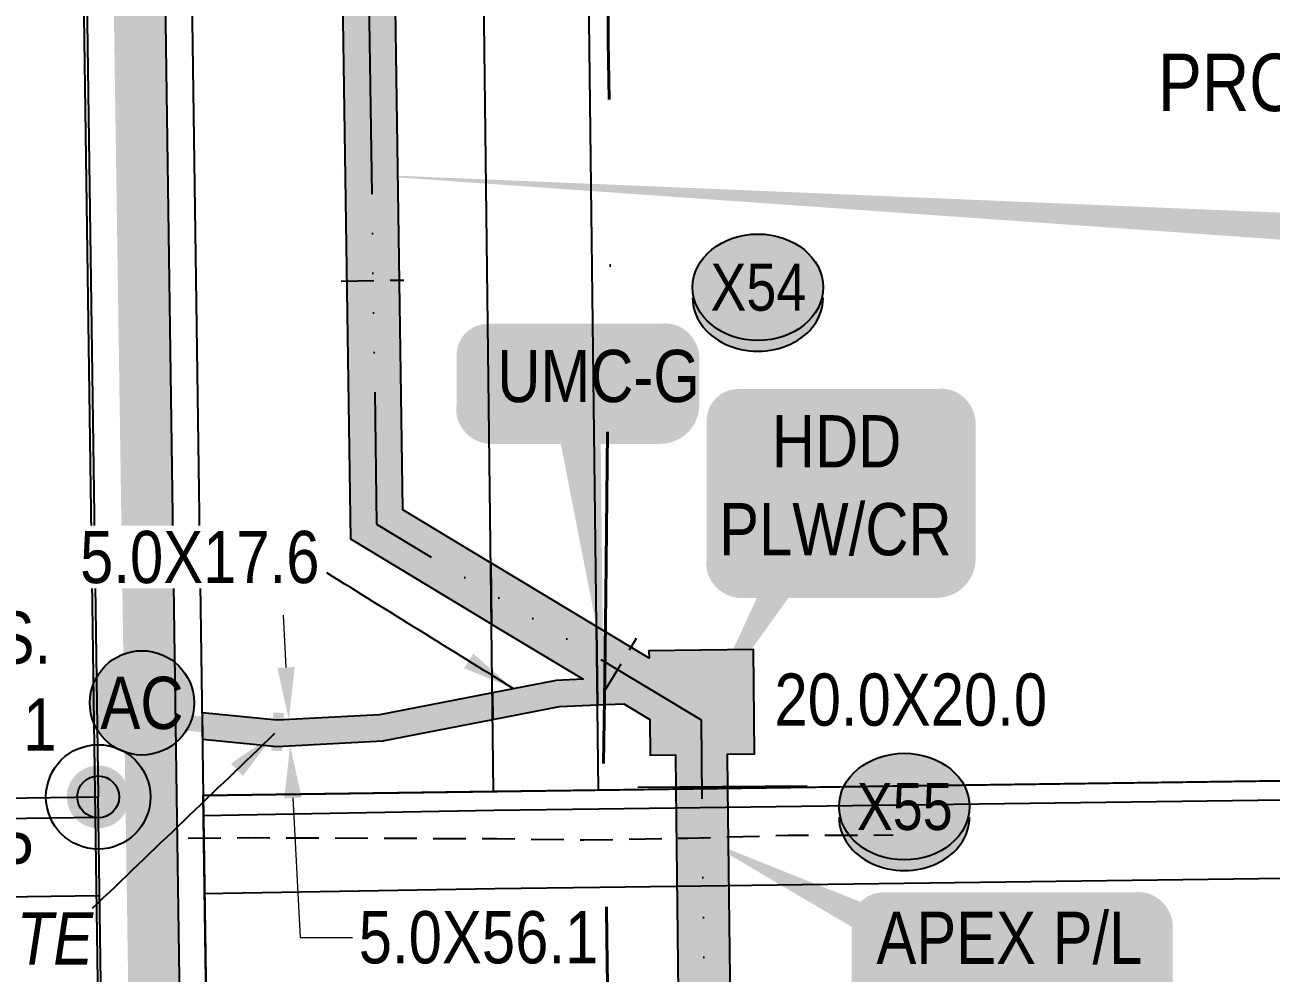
# Model space of a CAD drawing. Extents: x 57693 to 70573, y 5994359 to 6008381.
# Drawn here: x 65110.8 to 65349.3, y 6000105.8 to 6000287.3 of the extents above; entities that cross this region are included whole.
import ezdxf
from ezdxf.enums import TextEntityAlignment as Align

# ---------------------------------------------------------------- set-up
doc = ezdxf.new("R2010")
doc.units = 0
doc.header["$LTSCALE"] = 5
doc.header["$PDSIZE"] = -3
for name, pattern in [('COOP2', [10, 5, -1, 0, -1, 0, -1, 0, -1, 0, -1]), ('DASHDOT', [25.4, 12.7, -6.35, 0, -6.35]), ('foc-TIELINE', [1.875, 1.25, -0.625]), ('UG_PIPE', [1.875, 1.25, -0.625])]:
    doc.linetypes.add(name, pattern=pattern)
doc.layers.get('Defpoints').update_dxf_attribs({"color": 9})
for name, color, linetype in [('35', 37, 'Continuous'), ('AS-FENCE', 48, 'foc-FENCE'), ('AS-OWNER', 7, 'Continuous'), ('AS-PIPE-UG', 44, 'UG_PIPE'), ('AS-POWER', 104, 'foc-POWER'), ('AS-ROADS', 254, 'Continuous'), ('AS-SYMBOL', 7, 'Continuous'), ('AS-TELEPHONE', 224, 'foc-TEL'), ('C-RW', 13, 'Continuous'), ('CG-NOTES', 7, 'Continuous'), ('L-AREAREQUIRED', 7, 'Continuous'), ('L-MON', 1, 'Continuous'), ('L-SEC', 7, 'Continuous'), ('L-TITLEDB', 4, 'Continuous'), ('P-APEX RECON PAY ITEMS', 240, 'Continuous'), ('P-APEX RECON-10m BUFFER', 51, 'COOP2'), ('P-APEX RECON-URBAN', 30, 'COOP2'), ('P-APEX RECON-WORK AREA', 104, 'Continuous'), ('P-BUFFER-PURPLE', 187, 'foc-TIELINE'), ('P-CROSSINGS', 250, 'Continuous')]:
    doc.layers.add(name, color=color, linetype=linetype)
for name, color, linetype, lineweight in [('AS-GENERAL', 48, 'Continuous', 18), ('AS-RECON EXISTING', 151, 'DASHDOT', 40), ('P-APEX RECON-TWS-T', 104, 'Continuous', 9), ('T-TEXT', 48, 'Continuous', 18)]:
    doc.layers.add(name, color=color, linetype=linetype, lineweight=lineweight)
doc.layers.add('P-APEX RECON-TO BE DRILLED-H', color=7, linetype='Continuous', true_color=0xffafe1)
doc.styles.add('1.8', font='ARIALN.TTF', dxfattribs={"height": 2})
doc.styles.add('100L', font='ARIALN.TTF', dxfattribs={"height": 11})
doc.styles.add('175L', font='ARIALN.TTF', dxfattribs={"height": 10})
doc.styles.add('80', font='ARIALN.TTF', dxfattribs={"height": 10})
doc.styles.add('80CG', font='ARIALN.TTF', dxfattribs={"height": 10})
doc.styles.add('Crossing', font='ARIALN.TTF', dxfattribs={"height": 10})
doc.styles.add('foc-LtypeFont', font='ARIALN.TTF', dxfattribs={"height": 7.35})
doc.linetypes.add('foc-FENCE', pattern='A,10,-1,["X",foc-LtypeFont,S=0.2,R=0,X=-0.625,Y=-0.75],-1.24', length=12.24)
doc.linetypes.add('foc-POWER', pattern='A,6,-1,["P",foc-LtypeFont,S=0.2,R=0,X=-0.625,Y=-0.75],-1.24,4', length=12.24)
doc.linetypes.add('foc-TEL', pattern='A,2,-1,["T",foc-LtypeFont,S=0.2,R=0,X=-0.425,Y=-0.75],-1.24,8', length=12.24)
doc.dimstyles.new('Compass 1 000', dxfattribs={"dimtxt": 1.8, "dimasz": 2, "dimexe": 0.2, "dimexo": 0.0625, "dimgap": 0.5, "dimtad": 0, "dimtih": 1, "dimtoh": 1, "dimzin": 0, "dimdsep": 46, "dimtxsty": '1.8', "dimcen": 0.1, "dimse1": 1, "dimse2": 1, "dimclrd": 256, "dimclrt": 256, "dimaunit": 1, "dimadec": 4, "dimazin": 0, "dimtfac": 0.06, "dimtofl": 0, "dimtmove": 0, "dimatfit": 0, "dimfxl": 0.2, "dimtolj": 1, "dimtzin": 0, "dimlwd": -1, "dimarcsym": 0})
doc.dimstyles.new('Compass 5 000', dxfattribs={"dimscale": 5, "dimtxt": 9, "dimasz": 2, "dimexe": 0.2, "dimexo": 0.0625, "dimgap": 0.5, "dimtad": 0, "dimtih": 1, "dimtoh": 1, "dimzin": 0, "dimdsep": 46, "dimtxsty": '80CG', "dimcen": 0.1, "dimse1": 1, "dimse2": 1, "dimclrd": 256, "dimclrt": 256, "dimaunit": 1, "dimadec": 4, "dimazin": 0, "dimtfac": 0.06, "dimtofl": 0, "dimtmove": 0, "dimatfit": 1, "dimfxl": 0.2, "dimtolj": 1, "dimtzin": 0, "dimlwd": -1, "dimarcsym": 0})

# ---------------------------------------------------------------- blocks, each defined once
blk = doc.blocks.new('fdia')
at = {"color": 255, "const_width": 1}
blk.add_lwpolyline([(-0.5, 0, 1), (0.5, 0, 1)], format="xyb", close=True, dxfattribs=at)
blk = doc.blocks.new('Fdiaa')
blk.add_blockref('fdia', (0, 0))
blk = doc.blocks.new('fdib')
at = {"color": 1, "const_width": 1.6}
blk.add_lwpolyline([(-0.4, 0, 1), (0.4, 0, 1)], format="xyb", close=True, dxfattribs=at)
at = {"color": 1}
blk.add_circle((0, 0), 0.8, dxfattribs=at)
blk = doc.blocks.new('Fdibb')
blk.add_blockref('fdib', (0, 0))
blk = doc.blocks.new('fdicc')
for name in ['Fdibb', 'Fdiaa']:
    blk.add_blockref(name, (0, 0))
blk = doc.blocks.new('FDI')
blk.add_blockref('fdicc', (0, 0))
blk = doc.blocks.new('*U453')
at = {"color": 1, "flags": 128}
blk.add_lwpolyline([(-262.27, 14.73, 0, 7.5, 0), (0, 0, 0, 0, 0)], format="xyseb", dxfattribs=at)
at = {"color": 1, "style": '80'}
blk.add_attdef('ENTER_TEXT_001', (-35.99, -5), '', height=10, dxfattribs=at)
blk = doc.blocks.new('*U1187')
h = blk.add_hatch(color=255)
h.dxf.hatch_style = 1
edge = h.paths.add_edge_path()
edge.add_arc((0, 0), 9.99, 0, 360)
at = {"color": 170}
blk.add_circle((0, 0), 9.99, dxfattribs=at)
at = {"color": 170, "style": '175L'}
blk.add_text('AC', height=10, dxfattribs=at).set_placement((0, 0), align=Align.MIDDLE_CENTER)
blk = doc.blocks.new('*D1890')
at = {"layer": 'Defpoints', "color": 0, "transparency": 16777216}
for p in [(65164.42, 6000154.47), (65161.6, 6000149.32), (65164.68, 6000149.48)]:
    blk.add_point(p, dxfattribs=at)
at = {"layer": 'P-APEX RECON-TWS-T', "transparency": 16777216}
for p, q in [((65160.82, 6000164.3), (65160.3, 6000174.28)), ((65162.12, 6000139.33), (65163.51, 6000112.58)), ((65163.51, 6000112.58), (65173.51, 6000112.58))]:
    blk.add_line(p, q, dxfattribs=at)
for points in [[(65162.48, 6000164.38), (65159.15, 6000164.21), (65161.34, 6000154.31)], [(65163.78, 6000139.42), (65160.45, 6000139.25), (65161.6, 6000149.32)]]:
    blk.add_solid(points, dxfattribs=at)
at = {"layer": 'P-APEX RECON-TWS-T', "transparency": 16777216, "insert": (65197.65, 6000112.58), "char_height": 10, "attachment_point": 5, "style": '80CG'}
blk.add_mtext('\\A1;5.0X56.1', dxfattribs=at)
blk = doc.blocks.new('*U1891')
at = {"true_color": 0xffffa8}
h = blk.add_hatch(color=51, dxfattribs=at)
edge = h.paths.add_edge_path()
edge.add_line((-19, -20), (19, -20))
edge.add_arc((19, -14), 6, 270, 360)
edge.add_line((25, -14), (25, 12.5))
edge.add_arc((19, 12.5), 6, 0, 90)
edge.add_line((19, 18.5), (-19, 18.5))
edge.add_arc((-19, 12.5), 6, 90, 180)
edge.add_line((-25, 12.5), (-25, -14))
edge.add_arc((-19, -14), 6, 180, 270)
at = {"color": 240, "flags": 128}
blk.add_lwpolyline([(-19, -20, 3, 3, 0), (19, -20, 3, 3, 0.414214), (25, -14, 3, 3, 0), (25, 12.5, 3, 0, 0.414214), (19, 18.5, 0, 0, 0), (-19, 18.5, 0, 0, 0.414214), (-25, 12.5, 0, 0, 0), (-25, -14, 0, 3, 0.414214)], format="xyseb", close=True, dxfattribs=at)
for points in [[(-26.2, -44.92, 0, 10, 0), (0, 0, 5, 5, 0)], [(11.03, -3.01, 0, 10, 0), (0, 0, 5, 5, 0)]]:
    blk.add_lwpolyline(points, format="xyseb", dxfattribs=at)
at = {"color": 4, "style": '80'}
blk.add_attdef('OTHER_001', (-14.7, -5), '', height=10, dxfattribs=at)
blk = doc.blocks.new('*U1892')
at = {"true_color": 0xffffa8}
h = blk.add_hatch(color=51, dxfattribs=at)
edge = h.paths.add_edge_path()
edge.add_line((-24, -20), (24, -20))
edge.add_arc((24, -14), 6, 270, 360)
edge.add_line((30, -14), (30, 12.5))
edge.add_arc((24, 12.5), 6, 0, 90)
edge.add_line((24, 18.5), (-24, 18.5))
edge.add_arc((-24, 12.5), 6, 90, 180)
edge.add_line((-30, 12.5), (-30, -14))
edge.add_arc((-24, -14), 6, 180, 270)
at = {"color": 240, "flags": 128}
for points in [[(-58.64, 28.79, 0, 10, 0), (0, 0, 5, 5, 0)], [(11.03, -3.01, 0, 10, 0), (0, 0, 5, 5, 0)]]:
    blk.add_lwpolyline(points, format="xyseb", dxfattribs=at)
blk.add_lwpolyline([(-24, -20, 3, 3, 0), (24, -20, 3, 3, 0.414214), (30, -14, 3, 3, 0), (30, 12.5, 3, 0, 0.414214), (24, 18.5, 0, 0, 0), (-24, 18.5, 0, 0, 0.414214), (-30, 12.5, 0, 0, 0), (-30, -14, 0, 3, 0.414214)], format="xyseb", close=True, dxfattribs=at)
at = {"color": 4, "style": '80'}
blk.add_attdef('OTHER_001', (-14.7, -5), '', height=10, dxfattribs=at)
blk = doc.blocks.new('*U1899')
at = {"true_color": 0xffffa8}
h = blk.add_hatch(color=51, dxfattribs=at)
edge = h.paths.add_edge_path()
edge.add_line((-16.5, -11.5), (16.5, -11.5))
edge.add_arc((16.5, -5.5), 6, 270, 360)
edge.add_line((22.5, -5.5), (22.5, 4))
edge.add_arc((16.5, 4), 6, 0, 90)
edge.add_line((16.5, 10), (-16.5, 10))
edge.add_arc((-16.5, 4), 6, 90, 180)
edge.add_line((-22.5, 4), (-22.5, -5.5))
edge.add_arc((-16.5, -5.5), 6, 180, 270)
at = {"color": 240, "flags": 128}
blk.add_lwpolyline([(-16.5, -11.5, 3, 3, 0), (16.5, -11.5, 3, 3, 0.414214), (22.5, -5.5, 3, 3, 0), (22.5, 4, 3, 0, 0.414214), (16.5, 10, 0, 0, 0), (-16.5, 10, 0, 0, 0.414214), (-22.5, 4, 0, 0, 0), (-22.5, -5.5, 0, 3, 0.414214)], format="xyseb", close=True, dxfattribs=at)
for points in [[(5.55, -54.41, 0, 10, 0), (0, 0, 5, 5, 0)], [(11.03, -3.01, 0, 10, 0), (0, 0, 5, 5, 0)]]:
    blk.add_lwpolyline(points, format="xyseb", dxfattribs=at)
at = {"color": 4, "style": '80'}
blk.add_attdef('OTHER_001', (-14.7, -5), '', height=10, dxfattribs=at)
blk = doc.blocks.new('xing2')
h = blk.add_hatch(color=50)
h.dxf.hatch_style = 1
edge = h.paths.add_edge_path()
edge.add_ellipse((0, 0), major_axis=(-12.5, 0), ratio=0.816297, start_angle=0, end_angle=360)
h = blk.add_hatch(color=250)
h.dxf.hatch_style = 1
edge = h.paths.add_edge_path()
edge.add_ellipse((0, -2.05), major_axis=(-12.5, 0), ratio=0.816297, start_angle=0, end_angle=180)
edge.add_line((12.5, -2.05), (12.5, 0))
edge.add_ellipse((0, 0), major_axis=(-12.5, 0), ratio=0.816297, start_angle=0, end_angle=180, ccw=False)
edge.add_line((-12.5, 0), (-12.5, -2.05))
at = {"color": 250}
blk.add_ellipse((0, 0), major_axis=(-12.5, 0), ratio=0.816297, dxfattribs=at)
blk.add_ellipse((0, -2.05), major_axis=(-12.5, 0), ratio=0.816297, start_param=0, end_param=3.141593, dxfattribs=at)
at = {"color": 250, "style": 'Crossing'}
blk.add_attdef('CROSSING', text='', height=9, dxfattribs=at).set_placement((0.09, 0.02), align=Align.MIDDLE_CENTER)
at = {"color": 250, "style": 'Crossing', "flags": 1}
for tag, p in [('OWNER', (0.09, -12.49)), ('DESCRIPTION', (0.09, -25.77)), ('LOCATION', (0.09, -39.3)), ('DWG_REF', (0.09, -52.84))]:
    blk.add_attdef(tag, text='', height=9, dxfattribs=at).set_placement(p, align=Align.MIDDLE_CENTER)
blk = doc.blocks.new('*U2105')
at = {"layer": '35', "color": 3}
blk.add_circle((0, 0), 10, dxfattribs=at)
at = {"layer": '35', "color": 3, "style": '80'}
blk.add_attdef('RP_001', (-28.15, -16.81), '', height=10, dxfattribs=at)

msp = doc.modelspace()

# ---------------------------------------------------------------- hatches: boundary and pattern name
at = {"layer": 'P-APEX RECON-10m BUFFER'}
h = msp.add_hatch(color=256, dxfattribs=at)
h.dxf.hatch_style = 1
h.paths.add_polyline_path([(65164.536, 6000778.408), (65162.567, 6000912.353), (65133.965, 6000912.095), (65133.894, 6000917.091), (65135.099, 6000917.102), (65137.885, 6000938.699), (65140.871, 6000943.566), (65144.439, 6000943.9), (65175.832, 6000944.337), (65176.009, 6000939.54), (65172.163, 6000939.41), (65174.344, 6000791.007), (65181.583, 6000791.067), (65181.509, 6000791.309), (65191.056, 6000794.258), (65192.179, 6000790.624), (65192.651, 6000787.894), (65192.733, 6000781.167), (65174.491, 6000781.015), (65174.536, 6000777.958), (65185.196, 6000777.478), (65192.787, 6000776.69), (65192.849, 6000771.66), (65184.825, 6000772.493), (65174.609, 6000772.953), (65175.814, 6000690.96), (65179.244, 6000691.032), (65188.172, 6000700.386), (65193.564, 6000713.007), (65193.715, 6000700.642), (65192.411, 6000697.591), (65184.323, 6000689.116), (65184.629, 6000669.721), (65176.127, 6000669.632), (65176.331, 6000655.792), (65181.836, 6000655.898), (65182.133, 6000634.516), (65176.645, 6000634.439), (65183.108, 6000194.54), (65200.01, 6000184.354), (65200.153, 6000172.6), (65173.199, 6000188.845), (65166.653, 6000634.3), (65161.877, 6000634.234), (65161.665, 6000655.51), (65166.34, 6000655.6), (65166.135, 6000669.527), (65164.343, 6000669.508), (65164.283, 6000674.803), (65137.348, 6000674.421), (65137.206, 6000684.412), (65164.168, 6000684.795), (65164.1, 6000690.716), (65165.824, 6000690.752), (65164.609, 6000773.403), (65135.921, 6000774.694), (65135.85, 6000779.699)])
h.paths.add_polyline_path([(65140.142, 6000917.147), (65142.704, 6000936.998), (65143.824, 6000938.824), (65155.692, 6000939.934), (65155.727, 6000938.859), (65162.175, 6000939.075), (65162.494, 6000917.349)], flags=16)
h = msp.add_hatch(color=256, dxfattribs=at)
h.dxf.hatch_style = 1
h.paths.add_polyline_path([(65220.26, 6000172.15), (65200.01, 6000184.354), (65200.153, 6000172.6), (65217.692, 6000162.03), (65212.538, 6000161.81), (65200.314, 6000159.427), (65200.376, 6000154.348), (65213.126, 6000156.835), (65220.443, 6000157.147)])
h = msp.add_hatch(color=256, dxfattribs=at)
h.dxf.hatch_style = 1
h.paths.add_polyline_path([(65245.388, 6000141.171), (65245.312, 6000147.679), (65250.483, 6000147.752), (65250.249, 6000167.736), (65230.266, 6000167.502), (65230.298, 6000166.1), (65220.26, 6000172.15), (65220.443, 6000157.147), (65225.442, 6000157.36), (65230.425, 6000154.357), (65230.499, 6000147.519), (65235.32, 6000147.571), (65235.396, 6000141.035)])
h = msp.add_hatch(color=256, dxfattribs=at)
h.dxf.hatch_style = 1
h.paths.add_polyline_path([(65200.314, 6000159.427), (65178.715, 6000155.215), (65159.136, 6000154.195), (65144.734, 6000155.627), (65144.805, 6000150.599), (65159.018, 6000149.186), (65179.326, 6000150.243), (65200.376, 6000154.348)])
h = msp.add_hatch(color=256, dxfattribs=at)
h.dxf.hatch_style = 1
h.paths.add_polyline_path([(65147.379, 5999970.904), (65208.698, 5999970.935), (65254.638, 5999975.622), (65254.272, 6000020.057), (65245.602, 6000048.706), (65251.038, 6000048.78), (65250.804, 6000068.754), (65246.235, 6000068.7), (65245.388, 6000141.171), (65235.396, 6000141.035), (65236.243, 6000068.583), (65230.821, 6000068.52), (65231.054, 6000048.536), (65234.301, 6000048.574), (65230.202, 6000031.738), (65225.124, 6000018.593), (65217.339, 6000006.268), (65225.787, 6000000.932), (65234.093, 6000014.082), (65239.758, 6000028.743), (65242.729, 6000040.95), (65249.282, 6000019.298), (65249.605, 5999980.13), (65208.443, 5999975.931), (65147.307, 5999975.9)])
at = {"layer": 'P-APEX RECON-TO BE DRILLED-H'}
h = msp.add_hatch(color=256, dxfattribs=at)
h.dxf.hatch_style = 1
h.paths.add_polyline_path([(65235.243, 6000154.185), (65236.377, 6000057.104), (65230.202, 6000031.738), (65225.124, 6000018.593), (65217.339, 6000006.268), (65225.787, 6000000.932), (65234.093, 6000014.082), (65239.758, 6000028.743), (65246.384, 6000055.963), (65245.235, 6000154.301)])

# ---------------------------------------------------------------- linework, layer by layer
at = {"layer": 'AS-FENCE'}
msp.add_line((65228.15, 6000141.398), (65260.538, 6000141.637), dxfattribs=at)
at = {"layer": 'AS-GENERAL', "const_width": 1.999, "flags": 128}
msp.add_lwpolyline([(65159.404, 6000155.623), (65158.99, 6000148.323)], dxfattribs=at)
at = {"layer": 'AS-PIPE-UG', "flags": 128}
msp.add_lwpolyline([(65142.084, 6000131.649), (65153.548, 6000131.715), (65169.177, 6000131.664), (65201.101, 6000131.538), (65217.793, 6000131.301), (65237.635, 6000131.625), (65256.938, 6000132.186), (65277.032, 6000132.23)], dxfattribs=at)
at = {"layer": 'AS-POWER', "flags": 128}
msp.add_lwpolyline([(65134.74, 5999401.405), (65117.317, 6000631.384), (65117.317, 6000631.384), (65115.647, 6000757.452)], dxfattribs=at)
at = {"layer": 'AS-RECON EXISTING', "flags": 128}
for points in [[(65215.976, 6000717.679), (65215.636, 6000706.159), (65215.663, 6000694.471), (65215.636, 6000685.687), (65215.685, 6000676.663), (65215.988, 6000673.692), (65215.657, 6000663.615), (65215.768, 6000657.91), (65215.828, 6000642.797), (65216.832, 6000617.948), (65217.641, 6000602.494), (65217.957, 6000577.817), (65218.287, 6000568.136), (65218.585, 6000544.075), (65219.01, 6000520.36), (65219.517, 6000501.331), (65220.147, 6000481.325), (65220.768, 6000457.745), (65221.203, 6000433.626), (65221.357, 6000408.714), (65222.004, 6000384.688), (65222.731, 6000363.016), (65222.638, 6000332.56), (65222.536, 6000307.499), (65222.467, 6000284.086), (65222.854, 6000261.335), (65222.859, 6000237.601), (65222.353, 6000210.741), (65221.997, 6000178.189), (65221.801, 6000162.448), (65221.568, 6000143.953), (65221.76, 6000141.339)], [(65224.558, 6000055.065), (65224.512, 6000056.663), (65223.978, 6000060.776), (65223.111, 6000077.863), (65222.661, 6000088.262), (65222.416, 6000098.226), (65222.29, 6000107.62), (65222.173, 6000118.018), (65221.928, 6000130.03), (65221.826, 6000134.92), (65221.606, 6000141.046)]]:
    msp.add_lwpolyline(points, dxfattribs=at)
at = {"layer": 'AS-ROADS', "flags": 128}
for points, const_width in [([(65075.299, 6004280.926), (65091.006, 6002993.903), (65099.505, 6002521.34), (65111.344, 6001737.821), (65124.757, 6000932.43), (65125.889, 6000881.5), (65127.248, 6000854.337), (65127.928, 6000831.702), (65127.248, 6000797.975), (65126.566, 6000768.579), (65125.66, 6000755.677), (65126.566, 6000723.901), (65128.378, 6000674.555), (65127.699, 6000640.602), (65139.497, 5999837.648), (65150.936, 5999013.719), (65172.534, 5997603.263), (65172.769, 5997576.238), (65173.004, 5997542.398), (65174.65, 5997493.519)], 9.993), ([(65135.609, 6000154.291), (65160.071, 6000151.968), (65180.906, 6000153.455), (65198.857, 6000156.708), (65211.413, 6000158.939), (65218.389, 6000159.59)], 2.998)]:
    msp.add_lwpolyline(points, dxfattribs=dict(at, const_width=const_width))
at = {"layer": 'AS-TELEPHONE', "flags": 128}
msp.add_lwpolyline([(65152.099, 5999357.564), (65151.956, 5999367.469), (65151.599, 5999381.693), (65151.236, 5999392.076), (65150.536, 5999399.089), (65150.63, 5999407.597), (65139.887, 6000139.735), (65133.697, 6000574.581), (65133.9, 6000579.423), (65133.603, 6000594.395), (65133.409, 6000605.409), (65133.102, 6000623.448), (65133.082, 6000635.953), (65133.078, 6000641.555), (65133.398, 6000643.088), (65134.445, 6000644), (65136.762, 6000645.669), (65134.74, 6000647.631), (65134.388, 6000649.858), (65134.43, 6000654.603), (65134.224, 6000672.402), (65133.903, 6000686.345), (65133.628, 6000701.377), (65133.419, 6000712.351), (65133.332, 6000721.815), (65133.189, 6000744.623), (65133.092, 6000753.663), (65130.383, 6000943.946), (65118.693, 6001747.928)], dxfattribs=at)
at = {"layer": 'C-RW', "flags": 128}
for points in [[(66126.02, 6000149.058), (66026.104, 6000147.746), (65482.674, 6000140.612), (65220.688, 6000137.172), (65200.59, 6000136.908), (65144.878, 6000135.925)], [(65124.784, 6000135.571), (64318.526, 6000124.292), (64218.833, 6000122.908)], [(66126.215, 6000134.072), (66054.017, 6000133.124), (66043.967, 6000132.992), (66026.299, 6000132.76), (65482.86, 6000125.626), (65220.874, 6000122.187), (65200.777, 6000121.922), (65145.094, 6000120.94)], [(65124.999, 6000120.586), (64318.748, 6000109.309), (64219.051, 6000107.924)]]:
    msp.add_lwpolyline(points, dxfattribs=at)
at = {"layer": 'L-SEC', "flags": 128}
for points in [[(65133.511, 6000943.987), (65144.959, 6000139.805)], [(65200.544, 6000140.561), (65190.734, 6000945.109)], [(65220.642, 6000140.835), (65210.831, 6000945.374)], [(65113.408, 6000943.701), (65124.856, 6000139.519)], [(65144.959, 6000139.805), (66026.051, 6000151.79)], [(64318.598, 6000128.238), (65124.856, 6000139.519)], [(65136.367, 5999336.08), (65124.856, 6000139.519)], [(65156.47, 5999336.368), (65144.959, 6000139.807)]]:
    msp.add_lwpolyline(points, dxfattribs=at)
at = {"layer": 'L-TITLEDB', "flags": 128}
msp.add_lwpolyline([(65145.017, 6000135.789), (65149.546, 5999822.055), (65204.639, 5999823.086), (65224.736, 5999823.354), (65486.723, 5999826.783), (65482.999, 6000125.49), (65482.813, 6000140.476), (65482.764, 6000144.4), (65220.78, 6000140.837), (65200.682, 6000140.563), (65144.959, 6000139.807)], close=True, dxfattribs=at)
at = {"layer": 'P-APEX RECON-URBAN', "ltscale": 1.5, "flags": 128}
msp.add_lwpolyline([(65145.064, 6003498.53), (65150.592, 6003495.59), (65153.801, 6003491.736), (65157.416, 6003484.725), (65159.202, 6003476.487), (65159.86, 6003450.811), (65161.16, 6003386.082), (65161.385, 6003345.24), (65135.216, 6003315.128), (65153.296, 6002055.208), (65175.007, 6001991.337), (65173.183, 6001959.447), (65156.979, 6001922.628), (65159.591, 6001688.926), (65195.685, 6001578.759), (65196.595, 6001503.578), (65160.397, 6001420.703), (65161.948, 6001319.593), (65162.944, 6001308.589), (65162.829, 6001289.295), (65162.318, 6001269.391), (65178.153, 6000191.692), (65240.238, 6000154.276), (65241.38, 6000056.533), (65234.98, 6000030.24), (65229.608, 6000016.338), (65221.563, 6000003.6)], dxfattribs=at)
at = {"layer": 'P-APEX RECON-WORK AREA', "flags": 128}
for points in [[(65176.645, 6000634.439), (65183.108, 6000194.54), (65200.01, 6000184.354), (65200.153, 6000172.6), (65173.199, 6000188.845), (65166.653, 6000634.3)], [(65246.235, 6000068.7), (65245.388, 6000141.171), (65235.396, 6000141.035), (65236.243, 6000068.583)]]:
    msp.add_lwpolyline(points, dxfattribs=at)
for points in [[(65220.26, 6000172.15), (65200.01, 6000184.354), (65200.153, 6000172.6), (65217.692, 6000162.03), (65212.538, 6000161.81), (65200.314, 6000159.427), (65200.376, 6000154.348), (65213.126, 6000156.835), (65220.443, 6000157.147)], [(65245.388, 6000141.171), (65245.312, 6000147.679), (65250.483, 6000147.752), (65250.249, 6000167.736), (65230.266, 6000167.502), (65230.298, 6000166.1), (65220.26, 6000172.15), (65220.443, 6000157.147), (65225.442, 6000157.36), (65230.425, 6000154.357), (65230.499, 6000147.519), (65235.32, 6000147.571), (65235.396, 6000141.035)], [(65200.314, 6000159.427), (65178.715, 6000155.215), (65159.136, 6000154.195), (65144.734, 6000155.627), (65144.805, 6000150.599), (65159.018, 6000149.186), (65179.326, 6000150.243), (65200.376, 6000154.348)]]:
    msp.add_lwpolyline(points, close=True, dxfattribs=at)
at = {"layer": 'P-BUFFER-PURPLE'}
for p, q in [((65171.37, 6000238.264), (65183.369, 6000238.441)), ((65221.707, 6000159.637), (65227.901, 6000169.915))]:
    msp.add_line(p, q, dxfattribs=at)

# ---------------------------------------------------------------- block references
at = {"layer": 'AS-OWNER', "xscale": 0.999252397, "yscale": 0.999252397, "zscale": 0.999252397, "rotation": 359.9999884413987}
msp.add_blockref('*U453', (65433.173, 6000244.166), dxfattribs=at)
at = {"layer": 'AS-SYMBOL', "xscale": 0.999252397, "yscale": 0.999252397, "zscale": 0.999252397}
msp.add_blockref('*U2105', (65124.856, 6000139.519), dxfattribs=at).add_auto_attribs({'RP_001': 'RP'})
at = {"layer": 'CG-NOTES', "xscale": 0.999252397, "yscale": 0.999252397, "zscale": 0.999252397}
msp.add_blockref('*U1187', (65133.232, 6000157.519), dxfattribs=at)
at = {"layer": 'L-MON', "xscale": 4.999999999999972, "yscale": 4.999999999999972, "zscale": 4.999999999999972}
msp.add_blockref('FDI', (65124.856, 6000139.519), dxfattribs=at)
at = {"layer": 'P-APEX RECON PAY ITEMS', "xscale": 0.999252397, "yscale": 0.999252397, "zscale": 0.999252397}
msp.add_blockref('*U1899', (65215.93, 6000220.087), dxfattribs=at).add_auto_attribs({'OTHER_001': 'UMC-G'})
at = {"layer": 'P-APEX RECON PAY ITEMS'}
ref = msp.add_blockref('*U1891', (65266.314, 6000199.095), dxfattribs=dict(at, xscale=0.999252397, yscale=0.999252397, zscale=0.999252397))
ref.add_attrib('OTHER_001', 'HDD', (65253.796, 6000202.599), dxfattribs={"layer": '0', "color": 4, "height": 9.9925, "style": '80'})
ref.add_attrib('OTHER_002', 'PLW/CR', (65243.698, 6000185.768), dxfattribs={"layer": '0', "color": 4, "height": 9.9925, "style": '80'})
ref = msp.add_blockref('*U1892', (65299.047, 6000102.747), dxfattribs=dict(at, xscale=0.999252397, yscale=0.999252397, zscale=0.999252397))
ref.add_attrib('OTHER_001', 'APEX P/L', (65273.81, 6000107.547), dxfattribs={"layer": '0', "color": 4, "height": 9.9925, "style": '80'})
ref.add_attrib('OTHER_002', 'RM(X1)', (65279.246, 6000090.723), dxfattribs={"layer": '0', "color": 4, "height": 9.9925, "style": '80'})
at = {"layer": 'P-CROSSINGS', "xscale": 0.999252397, "yscale": 0.999252397, "zscale": 0.999252397}
for p, values in [((65251.115, 6000237.067), {'CROSSING': 'X54'}), ((65279.141, 6000137.662), {'CROSSING': 'X55'})]:
    msp.add_blockref('xing2', p, dxfattribs=at).add_auto_attribs(values)

# ---------------------------------------------------------------- texts
at = {"layer": 'L-AREAREQUIRED', "color": 5, "insert": (65437.389, 6000281.78), "char_height": 10.99178, "width": 218.43089, "attachment_point": 2, "rotation": 359.99999, "style": '100L', "bg_fill": 3, "box_fill_scale": 1.15, "bg_fill_color": 256, "bg_fill_true_color": 256, "bg_fill_transparency": 0}
msp.add_mtext('PROJECT AREA = 0.969 HA  2.39 AC.', dxfattribs=at)
at = {"layer": 'L-MON', "insert": (65059.852, 6000175.012), "char_height": 9.99252, "attachment_point": 1, "style": '175L'}
msp.add_mtext_dynamic_manual_height_columns('\\pi5.7531;FD.I. C.S.\\P\\pi25.22;N.E. 1', width=54.05943, gutter_width=50, heights=[0], dxfattribs=at)
at = {"layer": 'P-APEX RECON-TWS-T', "insert": (65254.291, 6000163.135), "char_height": 9.9925, "attachment_point": 1, "style": '175L'}
msp.add_mtext_dynamic_manual_height_columns('20.0X20.0', width=78.94687, gutter_width=50, heights=[0], dxfattribs=at)
at = {"layer": 'T-TEXT', "insert": (65092.72, 6000117.42), "char_height": 9.99252, "attachment_point": 1, "style": '175L'}
msp.add_mtext_dynamic_manual_height_columns('{\\fArial Narrow|b0|i1|c0|p34;GATE}', width=31.80532, gutter_width=50, heights=[0], dxfattribs=at)

# ---------------------------------------------------------------- dimensions: what is measured, and where the dimension line sits
at = {"layer": 'P-APEX RECON-TWS-T'}
dim = msp.add_linear_dim(base=(65161.597, 6000149.32), p1=(65164.422, 6000154.47), p2=(65164.681, 6000149.481), angle=272.9812, text='5.0X56.1', dimstyle='Compass 5 000', dxfattribs=at)
dim.commit()
dim.dimension.update_dxf_attribs({"geometry": '*D1890', "text_midpoint": (65197.654, 6000112.576), "dimtype": 161})

# ---------------------------------------------------------------- leaders
at = {"layer": 'T-TEXT', "path_type": 1}
msp.add_leader([(65158.629, 6000151.624), (65123.715, 6000118.143)], dimstyle='Compass 1 000', override={"dimasz": 10, "dimgap": 0.5, "dimtad": 0}, dxfattribs=at)

# ---------------------------------------------------------------- next in the draw order: texts
at = {"layer": 'P-APEX RECON-TWS-T', "insert": (65144.303, 6000185.365), "char_height": 9.99252, "attachment_point": 5, "style": '80CG', "bg_fill": 3, "box_fill_scale": 1.1, "bg_fill_color": 256, "bg_fill_transparency": 0}
msp.add_mtext('\\A1;5.0X17.6', dxfattribs=at)

# ---------------------------------------------------------------- next in the draw order: leaders
at = {"layer": 'P-APEX RECON-TWS-T', "path_type": 1}
msp.add_leader([(65204.26, 6000160.278), (65168.594, 6000182.402)], dimstyle='Compass 5 000', dxfattribs=at)

doc.saveas('drawing.dxf')
